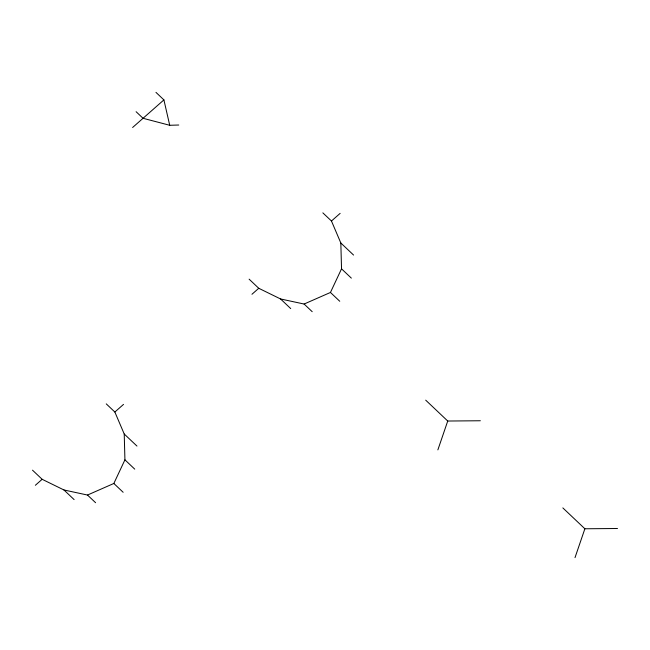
<?xml version="1.0" encoding="UTF-8"?>
<svg xmlns="http://www.w3.org/2000/svg" width="650" height="650" viewBox="0 0 650 650"><rect width="100%" height="100%" fill="white"/><g stroke="black" fill="none" stroke-linecap="round" stroke-linejoin="round"><path stroke-width="0.97" d="M437.864 449.881L447.736 421.029L425.701 400.156M575.006 557.627L584.878 528.775L562.843 507.902M32.5 470.161L42.144 479.294L63.96 489.978L87.498 495.048L113.847 483.47L124.93 459.834L124.223 434.005L114.855 412.027L106.251 403.869M249.113 279.151L258.749 288.283L280.572 298.967L304.111 304.037L330.452 292.459L341.534 268.824L340.827 242.994L331.467 221.016L322.855 212.859M132.616 127.489L163.906 99.897L155.968 92.373M114.855 412.027L123.524 404.381M331.467 221.016L340.137 213.371M35.36 485.282L42.144 479.294M251.964 294.271L258.749 288.283M136.102 111.711L143.049 118.292L169.715 125.279L178.75 125.019M447.736 421.029L480.358 420.753M584.878 528.775L617.5 528.499M340.827 242.994L353.567 255.06M341.534 268.824L351.349 278.127M330.452 292.459L339.755 301.267M304.111 304.037L312.203 311.699M280.572 298.967L290.729 308.588M124.223 434.005L136.963 446.071M124.93 459.834L134.737 469.137M113.847 483.47L123.142 492.277M87.498 495.048L95.591 502.71M63.96 489.978L74.116 499.598M163.906 99.897L169.715 125.279"/></g></svg>
